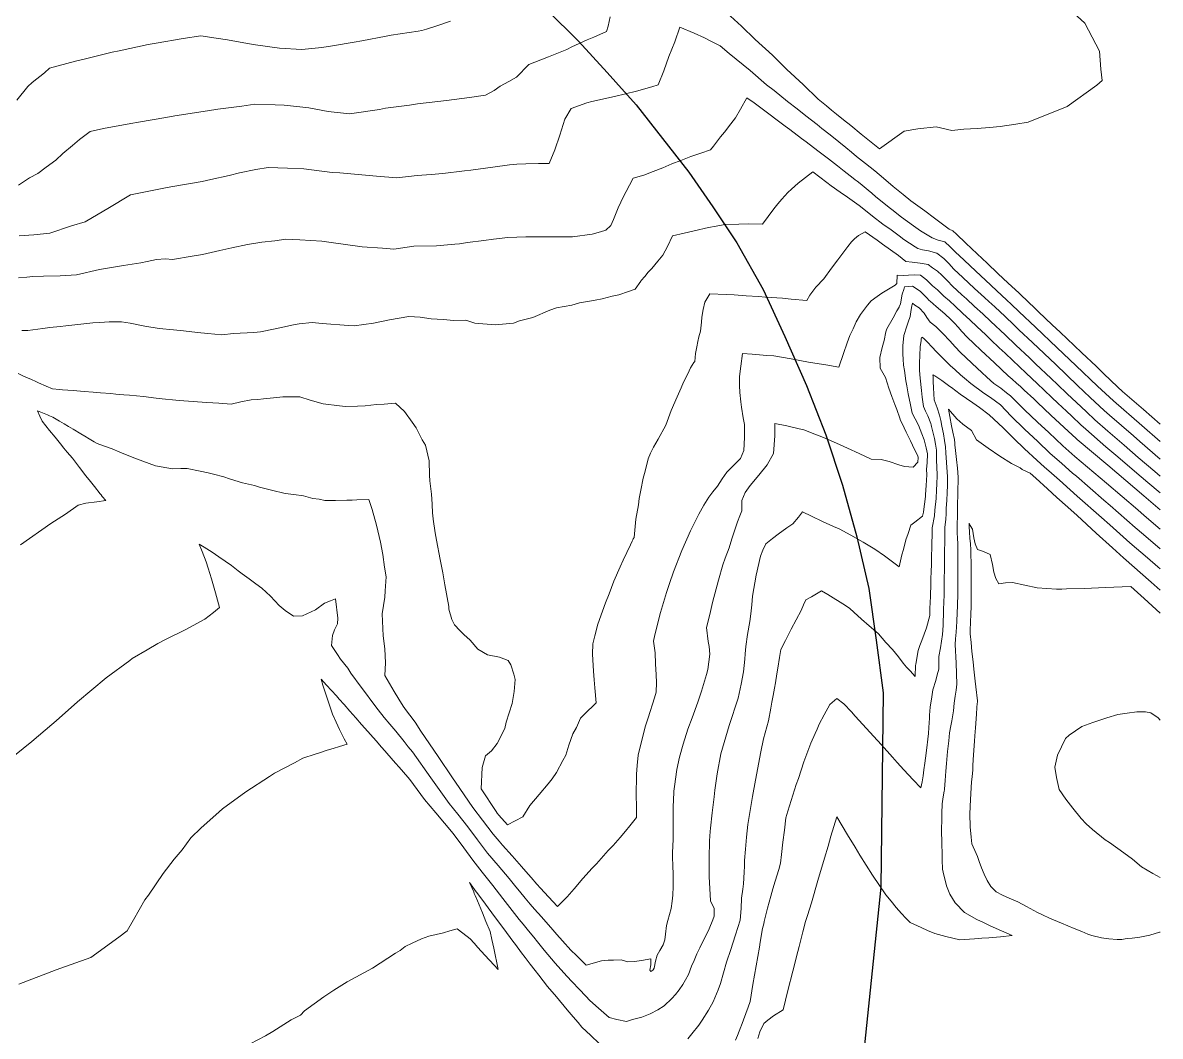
# Model space of a CAD drawing. Header units: inches. Extents: x 11351264 to 11356330, y 6702313 to 6706468.
# Drawn here: x 11355856.5 to 11356330.4, y 6704091.9 to 6704514.2 of the extents above; entities that cross this region are included whole.
import ezdxf

# ---------------------------------------------------------------- set-up
doc = ezdxf.new("R2010")
doc.units = ezdxf.units.IN
doc.header["$MEASUREMENT"] = 0
doc.layers.add('Shumate_Contours_clip1', color=7, linetype='Continuous', lineweight=0)
doc.layers.add('Shumate_Streets_clip1', color=7, linetype='Continuous')

msp = doc.modelspace()

# ---------------------------------------------------------------- linework, layer by layer
at = {"layer": 'Shumate_Contours_clip1'}
for points, elevation in [([(11356287.8, 6704524.29), (11356298.91, 6704514.01), (11356305.06, 6704502.42), (11356305.59, 6704494.85), (11356306.14, 6704490.13), (11356303.92, 6704488.17), (11356291.59, 6704479.24), (11356275.36, 6704472.81), (11356270.16, 6704471.97), (11356263.74, 6704471), (11356259.17, 6704470.61), (11356254.11, 6704470.11), (11356248.56, 6704469.9), (11356243.55, 6704469.34), (11356237.02, 6704470.79), (11356229.36, 6704469.94), (11356223.67, 6704469.05), (11356213.36, 6704461.62), (11356205.8, 6704467.77), (11356201.42, 6704471.34), (11356198.36, 6704473.79), (11356195.52, 6704476.09), (11356193.49, 6704477.81), (11356191.28, 6704479.59), (11356187.92, 6704482.37), (11356181.69, 6704488.41), (11356174.8, 6704494.78), (11356168.78, 6704500.62), (11356161.58, 6704507.22), (11356155.88, 6704512.75), (11356148.23, 6704519.69)], 1378), ([(11356101.22, 6704516.61), (11356100.33, 6704512.81), (11356099.71, 6704510.57), (11356094.43, 6704508.23), (11356091.68, 6704507.06), (11356085.33, 6704504.1), (11356083.24, 6704503.11), (11356075.61, 6704500.04), (11356067.33, 6704496.79), (11356062.25, 6704491.48), (11356059.01, 6704489.74), (11356055.37, 6704487.71), (11356052.86, 6704486.03), (11356049.31, 6704483.95), (11356042.6, 6704483.09), (11356033.03, 6704481.81), (11356029.47, 6704481.39), (11356021, 6704480.41), (11356017.63, 6704479.91), (11356007.65, 6704478.54), (11356005.13, 6704478.07), (11355992.66, 6704476.21), (11355983.74, 6704477.18), (11355975.67, 6704478.69), (11355972, 6704479.14), (11355965.38, 6704479.8), (11355961.74, 6704480.06), (11355953.21, 6704480.29), (11355947.75, 6704479.46), (11355937.76, 6704478.19), (11355933.56, 6704477.55), (11355919.83, 6704475.39), (11355916.08, 6704474.72), (11355904.7, 6704472.79), (11355901.54, 6704472.2), (11355890.11, 6704470.07), (11355884.58, 6704468.85), (11355880.18, 6704465.49), (11355877.29, 6704463.09), (11355873.25, 6704459.73), (11355870.29, 6704456.87), (11355866.31, 6704454.01), (11355862.86, 6704451.32), (11355859.34, 6704449.62), (11355854.75, 6704446.58)], 1378), ([(11356034.75, 6704514.79), (11356028.63, 6704512.7), (11356024.79, 6704511.57), (11356022.71, 6704510.92), (11356021.24, 6704510.72), (11356009.95, 6704508.96), (11356007.88, 6704508.65), (11355997.76, 6704506.72), (11355994.53, 6704506.11), (11355985.52, 6704504.54), (11355981.17, 6704503.88), (11355972.81, 6704503), (11355963.52, 6704503.55), (11355953.44, 6704504.96), (11355950.2, 6704505.51), (11355941.86, 6704507.12), (11355937.12, 6704507.79), (11355930.77, 6704508.78), (11355923.34, 6704507.68), (11355912.17, 6704505.72), (11355908.84, 6704505.13), (11355896.7, 6704502.53), (11355893.82, 6704501.91), (11355882.06, 6704499.08), (11355878.53, 6704498.2), (11355867.68, 6704495.21), (11355865.57, 6704493.36), (11355860.45, 6704489.35), (11355858.63, 6704487.68), (11355854.04, 6704481.94)], 1380), ([(11356330.36, 6704346.93), (11356326.87, 6704349.96), (11356323.33, 6704353.05), (11356314.68, 6704360.56), (11356312.71, 6704362.38), (11356306.73, 6704368.06), (11356303.61, 6704371.04), (11356297.72, 6704376.65), (11356294.51, 6704379.7), (11356288.71, 6704385.23), (11356285.41, 6704388.36), (11356279.69, 6704393.8), (11356277.5, 6704395.87), (11356275.87, 6704397.39), (11356271.4, 6704401.64), (11356267.05, 6704405.71), (11356262.76, 6704409.78), (11356258.23, 6704414.03), (11356254.13, 6704417.93), (11356249.37, 6704422.36), (11356245.49, 6704426.04), (11356243.94, 6704427.47), (11356242.4, 6704428.24), (11356238.04, 6704431.46), (11356236.28, 6704432.74), (11356232.31, 6704435.78), (11356226.53, 6704440), (11356223.24, 6704442.62), (11356219.11, 6704445.93), (11356215.04, 6704449.46), (11356211.41, 6704452.51), (11356207.58, 6704455.56), (11356203.89, 6704458.5), (11356201.72, 6704460.25), (11356199.39, 6704462.17), (11356196.47, 6704464.53), (11356192.81, 6704467.53), (11356189.42, 6704470.15), (11356187.44, 6704471.75), (11356182.74, 6704475.39), (11356179.12, 6704478.28), (11356175.16, 6704481.4), (11356169.49, 6704485.91), (11356166.31, 6704488.33), (11356159.55, 6704494.26), (11356150.8, 6704501.4), (11356147, 6704504.64), (11356143.47, 6704506.38), (11356140.5, 6704507.84), (11356136.26, 6704509.91), (11356130.25, 6704512.41), (11356128.13, 6704506.21), (11356125.68, 6704500.11), (11356123.56, 6704494.22), (11356121.26, 6704488.26), (11356118.53, 6704487.5), (11356112.26, 6704485.74), (11356103, 6704483.49), (11356093.65, 6704481.32), (11356091.44, 6704480.8), (11356084.99, 6704478.45), (11356082.28, 6704474), (11356080.2, 6704467.42), (11356078.2, 6704461.3), (11356075.86, 6704455.57), (11356071.44, 6704455.52), (11356066.12, 6704455.4), (11356062.38, 6704455.33), (11356059.35, 6704454.93), (11356052.32, 6704454.05), (11356043.25, 6704452.78), (11356040.6, 6704452.44), (11356031.57, 6704451.4), (11356026.68, 6704450.96), (11356020.77, 6704450.52), (11356012.35, 6704449.64), (11356003.85, 6704450.29), (11355988.59, 6704451.59), (11355985.48, 6704451.86), (11355973.58, 6704453.3), (11355966.79, 6704453.66), (11355958.8, 6704453.94), (11355953.68, 6704453.04), (11355946.81, 6704451.7), (11355942.48, 6704450.55), (11355934.94, 6704448.92), (11355931.3, 6704448.08), (11355919.01, 6704445.92), (11355916.74, 6704445.48), (11355904.94, 6704443.17), (11355901.49, 6704442.49), (11355892.01, 6704436.73), (11355885.56, 6704433.07), (11355882.49, 6704431.31), (11355876.85, 6704429.52), (11355867.8, 6704426.54), (11355861.17, 6704425.78), (11355855.02, 6704425.37)], 1376), ([(11356330.36, 6704339.66), (11356322.65, 6704346.38), (11356310.85, 6704356.64), (11356304.26, 6704362.74), (11356295.19, 6704371.4), (11356287.42, 6704378.81), (11356278.4, 6704387.39), (11356271.6, 6704393.81), (11356268.23, 6704396.97), (11356266.51, 6704398.55), (11356262.2, 6704402.59), (11356257.59, 6704406.88), (11356253.56, 6704410.66), (11356248.63, 6704415.21), (11356244.91, 6704418.68), (11356242.8, 6704420.88), (11356240.61, 6704422.88), (11356237.82, 6704423.66), (11356235.32, 6704424.53), (11356230.53, 6704427.53), (11356227.59, 6704429.55), (11356222.61, 6704433.16), (11356218.52, 6704436.38), (11356217.45, 6704437.18), (11356215.22, 6704438.97), (11356211.94, 6704441.69), (11356210.2, 6704443.14), (11356208.66, 6704444.46), (11356205.38, 6704447.15), (11356204.12, 6704448.12), (11356203.34, 6704448.7), (11356202.44, 6704449.38), (11356198.73, 6704452.32), (11356195.86, 6704454.58), (11356192.14, 6704457.51), (11356187.78, 6704460.82), (11356182.92, 6704464.52), (11356180.97, 6704465.99), (11356176.01, 6704469.75), (11356174.13, 6704471.14), (11356170.78, 6704473.63), (11356167.29, 6704476.3), (11356161.21, 6704480.76), (11356158.21, 6704482.96), (11356155.56, 6704478.18), (11356153.44, 6704474.55), (11356151.46, 6704472.06), (11356148.89, 6704468.65), (11356147.24, 6704466.64), (11356144.3, 6704462.76), (11356143.04, 6704461.2), (11356138.97, 6704459.88), (11356134.83, 6704458.49), (11356130.7, 6704456.82), (11356126.94, 6704455.37), (11356123.12, 6704453.79), (11356119.09, 6704452.19), (11356115.24, 6704450.63), (11356110.8, 6704449.37), (11356109.27, 6704446.54), (11356107.94, 6704443.94), (11356106.81, 6704441.8), (11356104.52, 6704437.05), (11356102.61, 6704432.26), (11356101.57, 6704429.67), (11356099.42, 6704427.73), (11356097.24, 6704427.13), (11356093.77, 6704426.17), (11356085.54, 6704425.02), (11356076.68, 6704424.93), (11356069.01, 6704425.04), (11356066.07, 6704424.99), (11356058.6, 6704424.73), (11356052.61, 6704424.03), (11356048.54, 6704423.46), (11356041.84, 6704422.63), (11356038.47, 6704422.12), (11356036.47, 6704421.91), (11356028.88, 6704421.28), (11356019.43, 6704421.08), (11356011.09, 6704419.88), (11356006.45, 6704420.26), (11355997.87, 6704420.87), (11355985.05, 6704422.63), (11355981.17, 6704423.18), (11355971.92, 6704423.8), (11355966.13, 6704424.02), (11355961.57, 6704423.37), (11355956.12, 6704422.77), (11355950.16, 6704421.83), (11355943.63, 6704420.46), (11355938.59, 6704419.3), (11355931.45, 6704417.66), (11355927.05, 6704416.93), (11355918.86, 6704415.5), (11355915.95, 6704415.77), (11355912.32, 6704415.51), (11355908.36, 6704414.68), (11355905.78, 6704414.12), (11355898.46, 6704412.99), (11355888.49, 6704411.43), (11355878.96, 6704409.17), (11355872.06, 6704408.78), (11355865.12, 6704408.56), (11355860.77, 6704408.4), (11355858.25, 6704408.18), (11355854.79, 6704407.85)], 1374), ([(11356330.36, 6704332.36), (11356321.91, 6704339.72), (11356319.2, 6704342.08), (11356309.28, 6704350.73), (11356307.02, 6704352.7), (11356301.2, 6704358.11), (11356295.88, 6704363.1), (11356286.82, 6704371.76), (11356277.12, 6704380.98), (11356271.5, 6704386.29), (11356269.31, 6704388.35), (11356265.71, 6704391.75), (11356261.41, 6704395.78), (11356258.92, 6704398.06), (11356257.1, 6704399.7), (11356253, 6704403.53), (11356248.12, 6704408.04), (11356244.35, 6704411.53), (11356242.24, 6704413.83), (11356240.25, 6704416.01), (11356237.24, 6704418.25), (11356233.79, 6704419.12), (11356231.36, 6704419.51), (11356229.36, 6704420.07), (11356228.21, 6704420.8), (11356223.58, 6704423.88), (11356221.59, 6704425.35), (11356218.23, 6704427.85), (11356214.84, 6704430.31), (11356210.53, 6704433.56), (11356208.23, 6704435.41), (11356204.94, 6704437.99), (11356202.04, 6704440.09), (11356200.1, 6704441.5), (11356197, 6704443.63), (11356193.3, 6704446.2), (11356191.48, 6704447.6), (11356185.59, 6704452.02), (11356182.54, 6704449.73), (11356179.55, 6704447.37), (11356176.7, 6704444.85), (11356175.23, 6704443.43), (11356172.74, 6704440.75), (11356171.04, 6704438.73), (11356169.38, 6704436.63), (11356167.05, 6704433.45), (11356164.71, 6704430.29), (11356159.04, 6704430.42), (11356154.83, 6704430.3), (11356149.06, 6704430.2), (11356145.33, 6704429.42), (11356142.19, 6704428.85), (11356136.21, 6704427.52), (11356132.03, 6704426.59), (11356127.18, 6704425.48), (11356125.08, 6704420.99), (11356123.16, 6704417.41), (11356121.15, 6704414.88), (11356118.52, 6704411.84), (11356117.11, 6704410.25), (11356115.6, 6704408.46), (11356114.16, 6704406.75), (11356114.02, 6704406.48), (11356111.71, 6704403.17), (11356108.83, 6704402.19), (11356104.89, 6704400.88), (11356102.01, 6704400.22), (11356097.89, 6704399.21), (11356095.03, 6704398.67), (11356092.56, 6704398.23), (11356088.46, 6704397.53), (11356085.22, 6704396.54), (11356078.88, 6704395.44), (11356076.06, 6704394.43), (11356068.97, 6704391.4), (11356063.44, 6704389.95), (11356061.02, 6704389.06), (11356053.37, 6704388.33), (11356044.9, 6704389.08), (11356041.09, 6704390.3), (11356036.06, 6704390.2), (11356031.62, 6704390.49), (11356026.67, 6704390.77), (11356022.15, 6704391.52), (11356017.32, 6704391.81), (11356009.33, 6704390.48), (11356002.68, 6704389.03), (11355994.53, 6704387.89), (11355992.29, 6704388.09), (11355981.3, 6704388.87), (11355977.15, 6704389.26), (11355971.72, 6704388.7), (11355969.27, 6704388.33), (11355963.63, 6704387.05), (11355961.64, 6704386.6), (11355955.56, 6704385.47), (11355952.84, 6704385.08), (11355944.27, 6704384.73), (11355939.47, 6704384.1), (11355933.61, 6704384.75), (11355929.39, 6704385.18), (11355923.48, 6704385.79), (11355919.37, 6704386.18), (11355913.34, 6704386.76), (11355907.33, 6704387.82), (11355901.32, 6704388.99), (11355897.63, 6704389.52), (11355895.27, 6704389.59), (11355892.6, 6704389.52), (11355888.65, 6704389.33), (11355885.76, 6704389.21), (11355879.42, 6704388.4), (11355874.45, 6704387.9), (11355872.18, 6704387.62), (11355867.88, 6704387.19), (11355864.91, 6704386.86), (11355860.71, 6704386.28), (11355858.72, 6704386.03), (11355856.22, 6704385.9)], 1372), ([(11356330.36, 6704325.31), (11356328.15, 6704327.17), (11356321.14, 6704333.08), (11356315.35, 6704338.13), (11356308.53, 6704344.08), (11356303.17, 6704348.75), (11356299.67, 6704352.04), (11356297.38, 6704354.18), (11356293.59, 6704357.75), (11356291.59, 6704359.63), (11356287.53, 6704363.46), (11356284.86, 6704366.01), (11356278.43, 6704372.12), (11356275.84, 6704374.58), (11356270.22, 6704379.89), (11356265.72, 6704384.13), (11356259.83, 6704389.69), (11356256.5, 6704392.87), (11356253.05, 6704396.01), (11356249.59, 6704399.14), (11356247.7, 6704400.86), (11356243.8, 6704404.47), (11356241.68, 6704406.65), (11356239.32, 6704409.08), (11356237.55, 6704410.65), (11356235.55, 6704412.11), (11356233.74, 6704413.43), (11356230.34, 6704413.97), (11356227.03, 6704414.41), (11356224.41, 6704414.75), (11356221.3, 6704417.17), (11356217.95, 6704419.58), (11356214.6, 6704421.98), (11356212.44, 6704423.54), (11356207.49, 6704427.11), (11356204.73, 6704425.54), (11356202.97, 6704424.19), (11356201.77, 6704422.89), (11356200.18, 6704420.93), (11356196, 6704415.47), (11356193.47, 6704411.98), (11356190.18, 6704407.5), (11356186.85, 6704404.01), (11356185.63, 6704402.33), (11356184.37, 6704400.66), (11356183.15, 6704398.48), (11356176.61, 6704399.08), (11356173.05, 6704399.39), (11356165.95, 6704399.9), (11356163.05, 6704400.09), (11356157.85, 6704400.42), (11356152.91, 6704400.81), (11356149.5, 6704401.02), (11356142.77, 6704401.28), (11356140.67, 6704397.78), (11356139.97, 6704394.67), (11356139.43, 6704391.54), (11356139.26, 6704389.48), (11356138.83, 6704385.7), (11356138.19, 6704383.38), (11356137.76, 6704381.37), (11356137.31, 6704379.18), (11356136.81, 6704376.39), (11356136.5, 6704373.06), (11356136.1, 6704372.62), (11356134.75, 6704370.39), (11356133.58, 6704367.94), (11356131.84, 6704364.49), (11356130.78, 6704362.09), (11356129.08, 6704358.29), (11356126.68, 6704352.57), (11356124.37, 6704346.56), (11356121.21, 6704340.69), (11356119.33, 6704337.36), (11356118.04, 6704334.81), (11356116.99, 6704332.49), (11356115.79, 6704327.32), (11356114.94, 6704324.4), (11356114.01, 6704319.4), (11356113.37, 6704315.96), (11356113.02, 6704313.31), (11356111.98, 6704307.4), (11356111.21, 6704299.75), (11356110.78, 6704299.16), (11356110.61, 6704298.8), (11356110.38, 6704298.25), (11356109.65, 6704296.6), (11356106.58, 6704290.29), (11356105.43, 6704287.54), (11356102.82, 6704281.58), (11356100.8, 6704276.3), (11356099.32, 6704272.52), (11356096.84, 6704265.59), (11356096.02, 6704263.2), (11356095.36, 6704260.79), (11356094.86, 6704258.72), (11356093.94, 6704255.38), (11356093.91, 6704251.17), (11356094.26, 6704244.08), (11356094.58, 6704240.43), (11356094.85, 6704237.03), (11356095.42, 6704230.82), (11356090.43, 6704225.98), (11356088.84, 6704224.41), (11356087.17, 6704220.49), (11356085.69, 6704217.91), (11356084.05, 6704213.18), (11356082.76, 6704208.98), (11356081.52, 6704206.81), (11356078.82, 6704201.86), (11356077.11, 6704199.23), (11356075.44, 6704197.08), (11356071.59, 6704192.58), (11356067.7, 6704188.09), (11356064.87, 6704183.38), (11356058.41, 6704180.01), (11356054.81, 6704184.05), (11356054.21, 6704184.85), (11356053.68, 6704185.54), (11356047.46, 6704194.99), (11356047.86, 6704203.84), (11356049.35, 6704208.76), (11356051.79, 6704210.85), (11356054.14, 6704213.83), (11356057.33, 6704220.15), (11356057.97, 6704222.76), (11356060.43, 6704230.62), (11356061.23, 6704235.49), (11356061.66, 6704240.54), (11356061.17, 6704242.83), (11356059.79, 6704246.69), (11356058.76, 6704248.42), (11356055.1, 6704249.85), (11356050.18, 6704250.8), (11356046.15, 6704253.22), (11356042.86, 6704256.98), (11356040.21, 6704259.34), (11356038.56, 6704260.97), (11356036.39, 6704263.33), (11356035.33, 6704265.57), (11356034.08, 6704269.82), (11356034.02, 6704270.96), (11356032.42, 6704279.97), (11356031.47, 6704285.03), (11356030.4, 6704290.54), (11356028.89, 6704298.63), (11356028.4, 6704301.61), (11356027.47, 6704307.39), (11356027.32, 6704308.91), (11356027.2, 6704309.83), (11356027.11, 6704313.65), (11356026.83, 6704317.81), (11356026.17, 6704323.3), (11356026.04, 6704325.75), (11356025.78, 6704331.67), (11356024.31, 6704338.15), (11356022.94, 6704340.46), (11356020.42, 6704345.39), (11356018.77, 6704347.75), (11356015.54, 6704352.16), (11356011.82, 6704355.74), (11356007.13, 6704355.3), (11356003.9, 6704355.08), (11355999.16, 6704354.61), (11355996, 6704354.5), (11355990.96, 6704354.37), (11355988.54, 6704354.64), (11355981.7, 6704355.42), (11355976.32, 6704356.88), (11355971.98, 6704358.37), (11355964.91, 6704358.3), (11355962.44, 6704358.01), (11355956.8, 6704357.43), (11355954.52, 6704357.18), (11355951.64, 6704357.1), (11355947.41, 6704356.25), (11355943.35, 6704355.29), (11355938.19, 6704355.66), (11355933.27, 6704356), (11355923.63, 6704356.63), (11355920.3, 6704356.96), (11355914.68, 6704357.55), (11355912.14, 6704357.83), (11355906.79, 6704358.46), (11355901.05, 6704358.97), (11355898.66, 6704359.18), (11355895.31, 6704359.47), (11355893.22, 6704359.65), (11355888.9, 6704360.03), (11355885.92, 6704360.28), (11355882.11, 6704360.6), (11355877.57, 6704360.95), (11355873.15, 6704361.29), (11355871.9, 6704361.41), (11355868.9, 6704361.6), (11355866.32, 6704362.74), (11355863.15, 6704364.17), (11355861.99, 6704364.75), (11355860.21, 6704365.53), (11355856.9, 6704367.01), (11355854.61, 6704368.02)], 1370), ([(11356330.36, 6704318.38), (11356325.22, 6704322.68), (11356322.46, 6704325.02), (11356311.85, 6704333.96), (11356307.75, 6704337.44), (11356299.32, 6704344.8), (11356297.32, 6704346.69), (11356293.54, 6704350.24), (11356291.26, 6704352.4), (11356287.76, 6704355.69), (11356285.2, 6704358.11), (11356281.99, 6704361.14), (11356279.16, 6704363.82), (11356274.56, 6704368.19), (11356271.64, 6704370.95), (11356268.94, 6704373.5), (11356265.75, 6704376.51), (11356263.32, 6704378.8), (11356259.85, 6704382.08), (11356257.7, 6704384.11), (11356253.96, 6704387.64), (11356251.25, 6704390.23), (11356248.05, 6704393.18), (11356244.99, 6704396.04), (11356242.53, 6704398.31), (11356240.19, 6704400.33), (11356237.54, 6704402.86), (11356235.53, 6704404.62), (11356232.98, 6704407.08), (11356230.53, 6704409.02), (11356227.8, 6704409.14), (11356225.55, 6704409.01), (11356223.56, 6704408.85), (11356220.78, 6704408.96), (11356220.7, 6704405.59), (11356219.99, 6704404.91), (11356216.48, 6704402.74), (11356214.4, 6704401.51), (11356212.38, 6704400.16), (11356209.98, 6704398.27), (11356208.39, 6704396.54), (11356207.12, 6704394.81), (11356205.51, 6704392.57), (11356203.7, 6704389.51), (11356202.39, 6704386.62), (11356201.12, 6704383.84), (11356199.98, 6704380.85), (11356198.43, 6704376.37), (11356196.52, 6704370.69), (11356191.07, 6704371.61), (11356186.54, 6704372.37), (11356183.84, 6704372.84), (11356176.63, 6704374.1), (11356169.42, 6704375.35), (11356166.47, 6704375.61), (11356160.38, 6704376.07), (11356156.4, 6704376.36), (11356155.7, 6704371.1), (11356155.06, 6704366.84), (11356155.1, 6704362.99), (11356155.24, 6704360.14), (11356155.65, 6704356.25), (11356155.93, 6704354.06), (11356156.67, 6704349.65), (11356157.15, 6704346.79), (11356157.25, 6704343.45), (11356157.17, 6704341.34), (11356156.89, 6704335.95), (11356155.5, 6704332.69), (11356152.36, 6704329.41), (11356149.84, 6704326.92), (11356147.82, 6704324.14), (11356145.94, 6704321.08), (11356143.99, 6704318.73), (11356142.38, 6704316.59), (11356140.2, 6704313.19), (11356138.12, 6704309.41), (11356134.72, 6704302.47), (11356131.11, 6704294.33), (11356127.64, 6704285.37), (11356125.96, 6704280.62), (11356124.76, 6704276.87), (11356122.16, 6704268.45), (11356119.85, 6704259.22), (11356119.28, 6704256.51), (11356119.92, 6704251.72), (11356120.09, 6704247.07), (11356120.42, 6704242.48), (11356120.59, 6704239.28), (11356120.43, 6704235.29), (11356119.63, 6704232.93), (11356117.11, 6704224.65), (11356115.95, 6704221.27), (11356114.14, 6704214.2), (11356112.84, 6704209.03), (11356112.41, 6704204.67), (11356112.23, 6704201.18), (11356112.18, 6704198.72), (11356112.12, 6704194.35), (11356112.11, 6704191.9), (11356112.14, 6704188.13), (11356112.15, 6704185.1), (11356112.18, 6704183.04), (11356109.43, 6704179.59), (11356107.61, 6704177.37), (11356105.39, 6704174.67), (11356102.44, 6704171.43), (11356100.46, 6704169.32), (11356097.43, 6704165.95), (11356095.47, 6704163.77), (11356093.79, 6704161.97), (11356089.79, 6704157.64), (11356086.18, 6704153.37), (11356083.35, 6704150.05), (11356079.29, 6704145.94), (11356075.54, 6704150.02), (11356072.23, 6704153.61), (11356070.72, 6704155.33), (11356068.27, 6704158.02), (11356066.09, 6704160.62), (11356064.32, 6704162.59), (11356060.38, 6704167.08), (11356056.43, 6704171.58), (11356054.98, 6704173.23), (11356052.49, 6704176.09), (11356048.05, 6704182.01), (11356044, 6704187.19), (11356036.76, 6704197.82), (11356035.55, 6704199.61), (11356029.55, 6704208.46), (11356022.41, 6704219.08), (11356020.03, 6704222.79), (11356017.85, 6704225.69), (11356016.42, 6704227.51), (11356015.04, 6704229.4), (11356013.23, 6704232.43), (11356011.19, 6704235.51), (11356007.42, 6704242.2), (11356007.67, 6704247.47), (11356007.36, 6704253.4), (11356006.66, 6704258.77), (11356006.3, 6704267.86), (11356007.37, 6704274.87), (11356007.48, 6704277.56), (11356007.86, 6704283.37), (11356007.28, 6704287.43), (11356006.54, 6704292.61), (11356005.57, 6704297.82), (11356003.88, 6704304.83), (11356002.12, 6704311.38), (11356000.72, 6704315.59), (11355995.76, 6704315.36), (11355993.73, 6704315.32), (11355991.49, 6704315.32), (11355986.78, 6704315.15), (11355982.44, 6704315.12), (11355979.98, 6704315.63), (11355977.37, 6704316.04), (11355973.46, 6704317.15), (11355969.45, 6704317.58), (11355965.81, 6704318.09), (11355960.18, 6704319.41), (11355955.16, 6704320.69), (11355953.11, 6704321.35), (11355948.11, 6704322.51), (11355946.72, 6704322.92), (11355942.7, 6704324.1), (11355940.28, 6704325.01), (11355935.93, 6704326.08), (11355933.72, 6704326.67), (11355930.51, 6704327.37), (11355925.04, 6704328.53), (11355922.38, 6704328.49), (11355918.88, 6704328.32), (11355911.81, 6704329.54), (11355906.56, 6704331.48), (11355902.16, 6704333.21), (11355896.92, 6704335.33), (11355893.81, 6704336.72), (11355890.23, 6704337.9), (11355887.53, 6704338.94), (11355886.23, 6704339.6), (11355884.15, 6704340.83), (11355882.45, 6704341.91), (11355880.76, 6704342.98), (11355877.54, 6704344.86), (11355875.64, 6704345.96), (11355873.73, 6704347.07), (11355871.83, 6704348.18), (11355869.09, 6704349.81), (11355867.75, 6704350.45), (11355866.82, 6704350.82), (11355864.79, 6704351.64), (11355862.69, 6704352.53), (11355863.67, 6704350.33), (11355864.65, 6704348.2), (11355866.09, 6704346.22), (11355867.72, 6704344.31), (11355870.1, 6704341.5), (11355872.31, 6704338.69), (11355873.7, 6704336.97), (11355875.1, 6704335.3), (11355877.2, 6704332.73), (11355880.23, 6704328.82), (11355882.87, 6704325.41), (11355884.72, 6704323.06), (11355886.37, 6704320.91), (11355888.76, 6704317.93), (11355889.16, 6704317.44), (11355889.66, 6704316.82), (11355891.19, 6704315.07), (11355887.41, 6704314.53), (11355882.88, 6704314.03), (11355879.6, 6704313.13), (11355874.34, 6704309.47), (11355868.31, 6704305.6), (11355855.58, 6704296.62)], 1368), ([(11356330.36, 6704311.27), (11356323.58, 6704317.02), (11356308.49, 6704329.81), (11356295.8, 6704340.5), (11356295.28, 6704340.95), (11356290.37, 6704345.56), (11356284.82, 6704350.76), (11356279.28, 6704355.96), (11356277.66, 6704357.47), (11356273.74, 6704361.15), (11356272.21, 6704362.67), (11356270.47, 6704364.02), (11356268.67, 6704365.65), (11356267.06, 6704367.14), (11356261.37, 6704372.48), (11356255.67, 6704377.82), (11356252.73, 6704380.59), (11356249.98, 6704383.17), (11356247.72, 6704385.59), (11356246.17, 6704387.33), (11356244.62, 6704389.05), (11356243.14, 6704390.52), (11356240.7, 6704392.86), (11356237.07, 6704395.95), (11356234.49, 6704398.23), (11356234.16, 6704398.46), (11356233.09, 6704399.59), (11356230.42, 6704402.29), (11356227.17, 6704404.39), (11356223.8, 6704404.21), (11356223.5, 6704403.04), (11356222.88, 6704401.15), (11356222.21, 6704397.08), (11356221.65, 6704395.78), (11356221.59, 6704395.68), (11356220.69, 6704394.1), (11356219.06, 6704391.28), (11356216.49, 6704386.63), (11356216.07, 6704385.39), (11356215.32, 6704381.83), (11356214.54, 6704378.87), (11356213.49, 6704374.68), (11356213.7, 6704370.25), (11356215.91, 6704366.35), (11356217.32, 6704361.91), (11356218.61, 6704358.43), (11356219.82, 6704355.18), (11356220.69, 6704353.06), (11356221.91, 6704349.38), (11356222.14, 6704348.5), (11356222.82, 6704347.21), (11356224.58, 6704343.59), (11356226.31, 6704339.98), (11356228.05, 6704336.37), (11356229.4, 6704333.69), (11356229.57, 6704333.04), (11356229.43, 6704331.17), (11356227.39, 6704329), (11356223.89, 6704329.29), (11356221.46, 6704330.06), (11356217.5, 6704331.43), (11356214.17, 6704332.24), (11356210, 6704332.42), (11356204.92, 6704334.74), (11356200.06, 6704336.95), (11356195.45, 6704339.02), (11356191.97, 6704340.57), (11356190.09, 6704341.32), (11356186.54, 6704342.75), (11356181.95, 6704344.57), (11356179.89, 6704345.02), (11356174.76, 6704346.18), (11356169.85, 6704347.27), (11356169.78, 6704342.13), (11356169.26, 6704334.66), (11356166.61, 6704329.98), (11356163.12, 6704325.68), (11356159.52, 6704321.38), (11356157.44, 6704318.53), (11356156.06, 6704315.09), (11356156.07, 6704310.77), (11356155.24, 6704308.81), (11356154.22, 6704306.31), (11356151.84, 6704299.23), (11356150.78, 6704295.48), (11356149.17, 6704291.08), (11356148.2, 6704288.28), (11356146.3, 6704281.99), (11356143.8, 6704272.62), (11356142.69, 6704267.68), (11356141.33, 6704262.18), (11356142.06, 6704256.44), (11356142.47, 6704254.25), (11356142.81, 6704251.15), (11356141.91, 6704244.72), (11356141.41, 6704242.59), (11356139.21, 6704235.65), (11356137.7, 6704231.09), (11356135.36, 6704224.65), (11356133.64, 6704219.84), (11356131.59, 6704213.68), (11356130.1, 6704208.2), (11356128.96, 6704203.11), (11356128.02, 6704196.02), (11356127.77, 6704194.01), (11356127.55, 6704190), (11356127.52, 6704187.97), (11356127.49, 6704185.84), (11356127.51, 6704182.28), (11356127.52, 6704179.43), (11356127.5, 6704174.34), (11356127.32, 6704170.85), (11356127.23, 6704168.75), (11356127.17, 6704166.27), (11356127.29, 6704163.27), (11356127.49, 6704159.23), (11356127.52, 6704154.27), (11356127.28, 6704150.67), (11356127.02, 6704148.26), (11356126.68, 6704145.19), (11356125.23, 6704140.21), (11356124.68, 6704138.1), (11356124.23, 6704134.39), (11356123.94, 6704132.04), (11356123.25, 6704130.01), (11356121.91, 6704127.7), (11356120.77, 6704125.74), (11356120.14, 6704123.2), (11356119.54, 6704120.35), (11356119.15, 6704119.63), (11356119.01, 6704119.43), (11356118.14, 6704118.88), (11356117.73, 6704119.39), (11356118.11, 6704121.68), (11356118.12, 6704124.2), (11356114.22, 6704123.49), (11356111.35, 6704123.07), (11356108.55, 6704122.88), (11356105.77, 6704123.69), (11356102.66, 6704123.56), (11356100.41, 6704123.6), (11356097.55, 6704123.4), (11356091.22, 6704121.57), (11356087.19, 6704125.56), (11356084.89, 6704127.85), (11356081.31, 6704131.62), (11356079, 6704134.29), (11356077.3, 6704136.28), (11356072.58, 6704141.63), (11356069.74, 6704144.85), (11356067.91, 6704147.01), (11356065.82, 6704149.4), (11356063.45, 6704152.34), (11356061.91, 6704154.18), (11356059.13, 6704157.64), (11356054.57, 6704163.02), (11356050.18, 6704168.18), (11356045.95, 6704173.79), (11356041.94, 6704179.2), (11356037.71, 6704184.39), (11356034.1, 6704188.87), (11356026.54, 6704199.56), (11356018.84, 6704210.38), (11356017.13, 6704212.5), (11356015.39, 6704214.66), (11356011.91, 6704219), (11356009.49, 6704221.88), (11356007.12, 6704224.67), (11356004.59, 6704227.91), (11356002.32, 6704230.8), (11355998.89, 6704235.53), (11355997.57, 6704237.39), (11355993.26, 6704243.17), (11355991.9, 6704245.26), (11355988.89, 6704249.06), (11355987.7, 6704250.96), (11355985.21, 6704254.78), (11355985.6, 6704258.88), (11355986.45, 6704261.21), (11355987.62, 6704263.78), (11355987.77, 6704266.12), (11355986.85, 6704274.22), (11355984.68, 6704273.32), (11355982.27, 6704272.31), (11355978.48, 6704269.59), (11355973.12, 6704267.08), (11355969.26, 6704266.93), (11355965.9, 6704269.24), (11355963.4, 6704271.4), (11355959.73, 6704275.22), (11355957.93, 6704276.93), (11355956.2, 6704278.56), (11355953.62, 6704280.46), (11355950.79, 6704282.44), (11355947.9, 6704284.57), (11355946.23, 6704285.8), (11355943.45, 6704288.04), (11355938.23, 6704291.67), (11355935.43, 6704293.63), (11355932.06, 6704295.76), (11355930.09, 6704296.99), (11355931.29, 6704293.91), (11355932.9, 6704289.63), (11355933.8, 6704286.97), (11355935.22, 6704282.55), (11355936.88, 6704276.68), (11355938.49, 6704270.62), (11355936, 6704268.47), (11355932.45, 6704265.66), (11355924.41, 6704261.43), (11355916.35, 6704257.32), (11355912.85, 6704255.56), (11355908.34, 6704252.97), (11355902.09, 6704249.24), (11355901.13, 6704248.53), (11355891.31, 6704241.31), (11355879.34, 6704231.25), (11355870.41, 6704223.34), (11355868.67, 6704221.87), (11355860.27, 6704214.73), (11355853.13, 6704208.94)], 1366), ([(11356330.36, 6704303.18), (11356323.67, 6704308.94), (11356321, 6704311.19), (11356307.92, 6704322.37), (11356294.82, 6704333.53), (11356289.83, 6704337.93), (11356283.95, 6704343.43), (11356279.3, 6704347.78), (11356273.75, 6704352.93), (11356267.95, 6704358.79), (11356266.33, 6704360), (11356263.93, 6704361.89), (11356261.11, 6704363.93), (11356258.19, 6704366.51), (11356256.01, 6704368.46), (11356254.11, 6704370.25), (11356247.22, 6704376.8), (11356244.95, 6704379.21), (11356242.77, 6704381.66), (11356239.82, 6704384.72), (11356236.87, 6704387.65), (11356234.5, 6704389.46), (11356233.18, 6704391.32), (11356232.03, 6704393.13), (11356229.98, 6704395.39), (11356228.15, 6704396.59), (11356227.11, 6704397.33), (11356226.9, 6704396.24), (11356226.63, 6704394.67), (11356226.23, 6704391.81), (11356225.42, 6704389.41), (11356224.77, 6704387.76), (11356223.61, 6704383.88), (11356223.12, 6704379.64), (11356223.16, 6704376.04), (11356223.27, 6704373.99), (11356223.4, 6704371.59), (11356223.77, 6704369.25), (11356224.32, 6704364.99), (11356224.75, 6704362.88), (11356225.32, 6704359.6), (11356226.31, 6704355.06), (11356227.05, 6704351.49), (11356228.33, 6704349.12), (11356229.72, 6704346.46), (11356231.07, 6704342.89), (11356232.08, 6704340.38), (11356232.86, 6704337.09), (11356233.48, 6704334.57), (11356233.23, 6704330.8), (11356233.06, 6704328.24), (11356233.1, 6704325.89), (11356233, 6704323.66), (11356232.88, 6704321.43), (11356232.64, 6704317.65), (11356232.58, 6704316.83), (11356232.15, 6704313.55), (11356231.7, 6704310.4), (11356231.68, 6704310.23), (11356231.31, 6704308.63), (11356228.13, 6704306.18), (11356226.5, 6704304.81), (11356225.33, 6704301.39), (11356224.44, 6704298.69), (11356223.43, 6704294.76), (11356222.78, 6704292.46), (11356221.64, 6704287.55), (11356215.44, 6704292.11), (11356211.42, 6704294.82), (11356206.66, 6704297.81), (11356201.47, 6704300.73), (11356196.61, 6704303.28), (11356194.26, 6704304.29), (11356189.64, 6704306.32), (11356185.14, 6704308.56), (11356181.4, 6704310.42), (11356179.66, 6704308.17), (11356177.28, 6704305.45), (11356174.82, 6704303.75), (11356171.14, 6704301.17), (11356168.8, 6704299.37), (11356166.09, 6704297.15), (11356164.86, 6704294.39), (11356163.79, 6704291.96), (11356162.02, 6704283.96), (11356160.58, 6704275.28), (11356160.27, 6704271.62), (11356159.84, 6704267.86), (11356159.38, 6704264.79), (11356158.47, 6704259.32), (11356157.78, 6704254.33), (11356157.44, 6704251.25), (11356157.29, 6704249.06), (11356156.73, 6704243.79), (11356155.8, 6704238.57), (11356154.55, 6704232.79), (11356150.77, 6704221.33), (11356147.26, 6704209.56), (11356145.82, 6704201.29), (11356144.84, 6704194.49), (11356144.52, 6704191.72), (11356143.67, 6704185.02), (11356143.01, 6704178.68), (11356142.93, 6704177.22), (11356142.77, 6704175.33), (11356142.63, 6704173.28), (11356142.56, 6704171.16), (11356142.47, 6704168.34), (11356142.43, 6704165.79), (11356142.41, 6704163.35), (11356142.45, 6704158.31), (11356142.72, 6704153.49), (11356142.96, 6704148.28), (11356144.5, 6704145.13), (11356144.53, 6704141.98), (11356144.06, 6704140.44), (11356142.5, 6704136.73), (11356141.44, 6704134.54), (11356140.28, 6704132.26), (11356138.54, 6704128.76), (11356137.38, 6704126.32), (11356136.17, 6704123.52), (11356135.17, 6704121.16), (11356133.85, 6704117.67), (11356132.67, 6704115.44), (11356131.45, 6704113.48), (11356129.97, 6704111.31), (11356128.41, 6704109.37), (11356126.96, 6704107.64), (11356123.77, 6704104.53), (11356121.12, 6704102.92), (11356117.89, 6704101.28), (11356114.43, 6704099.88), (11356110.57, 6704098.84), (11356108.06, 6704098.11), (11356103.94, 6704098.87), (11356100.77, 6704099.77), (11356096.32, 6704103.56), (11356092.72, 6704106.88), (11356091.03, 6704108.66), (11356088.34, 6704111.54), (11356085.34, 6704114.58), (11356083.13, 6704116.99), (11356078.25, 6704122.33), (11356073.75, 6704127.83), (11356070.95, 6704131.24), (11356069.45, 6704133.18), (11356067.17, 6704135.86), (11356064.95, 6704138.62), (11356063.3, 6704140.58), (11356059.43, 6704145.52), (11356056.47, 6704149.36), (11356052.31, 6704154.72), (11356047.86, 6704160.22), (11356044.04, 6704165.32), (11356040.23, 6704170.45), (11356035.85, 6704176.4), (11356032.21, 6704180.73), (11356028.56, 6704185.05), (11356023.84, 6704190.61), (11356017.75, 6704198.88), (11356014.31, 6704202.87), (11356010.87, 6704206.85), (11356007.43, 6704210.82), (11356006.03, 6704212.37), (11356003.72, 6704214.99), (11356001.39, 6704217.61), (11355999.08, 6704220.23), (11355997.68, 6704221.79), (11355995.27, 6704224.57), (11355992.85, 6704227.34), (11355990.4, 6704230.1), (11355988.39, 6704232.33), (11355987.28, 6704233.75), (11355983.11, 6704238.24), (11355980.85, 6704240.66), (11355981.59, 6704238.21), (11355983.44, 6704232.34), (11355984.44, 6704229.41), (11355985.62, 6704226.11), (11355987.12, 6704222.75), (11355988.55, 6704219.77), (11355990.48, 6704215.83), (11355991.61, 6704213.64), (11355988.46, 6704212.7), (11355985.83, 6704211.87), (11355983.39, 6704211.13), (11355980.54, 6704210.15), (11355978.31, 6704209.5), (11355973.24, 6704207.82), (11355969.73, 6704205.86), (11355961.45, 6704201.51), (11355959.28, 6704200.14), (11355949.48, 6704193.82), (11355939.81, 6704186.62), (11355936.95, 6704184.19), (11355930.9, 6704178.72), (11355926.6, 6704174.6), (11355922.9, 6704169.53), (11355919.67, 6704165.77), (11355915.1, 6704159.75), (11355908.98, 6704150.75), (11355907.44, 6704148.73), (11355902.73, 6704140.44), (11355900, 6704135.84), (11355896.5, 6704133.15), (11355884.96, 6704124.79), (11355870.5, 6704119.57), (11355854.89, 6704113.64)], 1364), ([(11356330.36, 6704294.94), (11356323.35, 6704300.92), (11356319.98, 6704303.84), (11356309.55, 6704313.02), (11356306.92, 6704315.28), (11356295.43, 6704325.21), (11356293.85, 6704326.56), (11356289.31, 6704330.56), (11356284.41, 6704334.92), (11356279.31, 6704339.67), (11356273.77, 6704344.79), (11356268.29, 6704350.33), (11356263.76, 6704354.97), (11356259.68, 6704358.03), (11356256.9, 6704359.91), (11356251.44, 6704363.84), (11356248.77, 6704366.11), (11356247.15, 6704367.56), (11356244.88, 6704369.63), (11356242.87, 6704371.4), (11356240.05, 6704374.18), (11356237.28, 6704376.98), (11356235.09, 6704379.25), (11356233.49, 6704380.9), (11356231.7, 6704382.71), (11356230.99, 6704383.2), (11356230.78, 6704382.45), (11356230.71, 6704381.72), (11356230.39, 6704379.29), (11356230.19, 6704375.42), (11356230.07, 6704372.67), (11356230.03, 6704369.32), (11356230.3, 6704366.04), (11356230.88, 6704360.97), (11356231.22, 6704358.13), (11356231.71, 6704354.32), (11356232.59, 6704352.37), (11356233.53, 6704350.46), (11356234.81, 6704347.2), (11356234.97, 6704346.72), (11356235.14, 6704346), (11356235.28, 6704345.45), (11356236.3, 6704340.93), (11356236.73, 6704338.61), (11356237.23, 6704336.04), (11356237.16, 6704333.76), (11356237.1, 6704331.7), (11356237.24, 6704329.25), (11356237.37, 6704325.55), (11356237.28, 6704321.91), (11356237.22, 6704319.55), (11356236.99, 6704315.95), (11356236.52, 6704311.17), (11356236.29, 6704308.81), (11356235.37, 6704303.75), (11356235.31, 6704301.81), (11356235.21, 6704296.44), (11356235.09, 6704291.08), (11356235.01, 6704288.4), (11356234.95, 6704285.72), (11356234.84, 6704282.31), (11356234.82, 6704281.41), (11356234.81, 6704280.52), (11356234.63, 6704275.12), (11356234.45, 6704270.14), (11356234.35, 6704267.16), (11356233.05, 6704262.09), (11356232.05, 6704259.45), (11356231.12, 6704256.83), (11356230.23, 6704254.78), (11356229.46, 6704252.69), (11356228.9, 6704249.48), (11356228.62, 6704246.86), (11356228.44, 6704246.56), (11356228.27, 6704241.82), (11356226.19, 6704244.12), (11356224.71, 6704245.76), (11356223.31, 6704247.43), (11356221.39, 6704250.01), (11356218.82, 6704253.11), (11356216.08, 6704255.97), (11356212.95, 6704259.63), (11356210.92, 6704261.35), (11356209.11, 6704262.91), (11356205.93, 6704265.75), (11356202.79, 6704268.64), (11356201.06, 6704270.19), (11356199.29, 6704271.37), (11356191.93, 6704275.98), (11356189.26, 6704277.56), (11356185.03, 6704274.99), (11356182.78, 6704273.75), (11356181.8, 6704271.61), (11356180.8, 6704269.33), (11356176.66, 6704261.47), (11356174.22, 6704256.77), (11356172.29, 6704253.06), (11356171.76, 6704249.73), (11356171.05, 6704245.31), (11356170.72, 6704242.91), (11356170.08, 6704239.19), (11356169.69, 6704236.98), (11356169.15, 6704233.89), (11356168.63, 6704231.05), (11356168.21, 6704228.59), (11356167.17, 6704223.36), (11356165.09, 6704215.84), (11356164.03, 6704210.48), (11356163.43, 6704207.5), (11356162.77, 6704203.75), (11356161.75, 6704198.66), (11356160.55, 6704191.87), (11356160.06, 6704189.38), (11356158.53, 6704180.13), (11356158.07, 6704174.92), (11356157.6, 6704169.8), (11356157.22, 6704165.11), (11356157.16, 6704162.78), (11356156.99, 6704160.32), (11356156.78, 6704155.45), (11356156.5, 6704153.25), (11356156, 6704149.4), (11356155.74, 6704145.2), (11356155.4, 6704140.25), (11356153.5, 6704134.11), (11356152.28, 6704130.74), (11356151.44, 6704128), (11356149.68, 6704122.74), (11356147.24, 6704113.87), (11356146.25, 6704111.26), (11356144.09, 6704106.28), (11356142.19, 6704102.75), (11356139.49, 6704098.59), (11356138.14, 6704096.55), (11356135.3, 6704092.98), (11356133.57, 6704090.82)], 1362), ([(11356330.36, 6704286.62), (11356329.32, 6704287.49), (11356325.11, 6704291.22), (11356317.76, 6704297.44), (11356309.42, 6704304.95), (11356305.91, 6704308.04), (11356295.8, 6704317), (11356292.87, 6704319.53), (11356288.33, 6704323.55), (11356283.95, 6704327.47), (11356282.2, 6704329.03), (11356278.99, 6704331.91), (11356273.78, 6704336.71), (11356269.35, 6704340.97), (11356264.91, 6704345.39), (11356259.15, 6704350.79), (11356255.1, 6704353.87), (11356252.24, 6704355.89), (11356247.08, 6704359.43), (11356243.35, 6704362.15), (11356242.72, 6704362.67), (11356241.05, 6704363.91), (11356239.33, 6704365.08), (11356236.44, 6704367.05), (11356235.95, 6704367.42), (11356235.71, 6704367.66), (11356235.7, 6704367.38), (11356235.71, 6704367.21), (11356235.74, 6704364.67), (11356235.85, 6704362.1), (11356236.01, 6704359.56), (11356236.22, 6704357.06), (11356237.4, 6704353.7), (11356238.45, 6704350.73), (11356238.9, 6704348.53), (11356239.34, 6704346.16), (11356240.12, 6704342.88), (11356240.56, 6704340.11), (11356240.97, 6704337.5), (11356241.01, 6704335.05), (11356241.32, 6704330.92), (11356241.5, 6704328.91), (11356241.73, 6704325.2), (11356241.74, 6704321.44), (11356241.6, 6704318.49), (11356241.43, 6704315.07), (11356241.24, 6704311.93), (11356241.12, 6704309.63), (11356241, 6704307.36), (11356240.61, 6704303.95), (11356240.62, 6704301.81), (11356240.61, 6704299.45), (11356240.55, 6704292.47), (11356240.52, 6704288.66), (11356240.47, 6704286.44), (11356240.42, 6704282.51), (11356240.37, 6704278.55), (11356240.29, 6704275.47), (11356240.23, 6704273.14), (11356240.13, 6704269.27), (11356239.96, 6704263.06), (11356239.69, 6704259.33), (11356239.27, 6704256.52), (11356238.82, 6704253.71), (11356238.19, 6704250.13), (11356238.09, 6704244.83), (11356237.5, 6704242.48), (11356236.87, 6704240.17), (11356235.61, 6704236.22), (11356235.22, 6704233.4), (11356234.59, 6704228.97), (11356234.3, 6704225.7), (11356234.25, 6704224.47), (11356233.97, 6704220.55), (11356233.78, 6704218.1), (11356233.59, 6704215.67), (11356233.12, 6704212.08), (11356232.55, 6704207.85), (11356232.29, 6704205.63), (11356231.94, 6704202.89), (11356231.67, 6704200.41), (11356231.2, 6704197.99), (11356230.61, 6704195.38), (11356227.44, 6704198.73), (11356225.45, 6704200.83), (11356223.52, 6704202.94), (11356220.78, 6704205.98), (11356218.77, 6704208.23), (11356214.19, 6704213.34), (11356210.89, 6704217), (11356208.01, 6704220.2), (11356203.34, 6704225.35), (11356201.78, 6704227.07), (11356198.54, 6704230.43), (11356195.6, 6704232.7), (11356192.73, 6704230.14), (11356190.33, 6704225.85), (11356188.34, 6704221.93), (11356187.44, 6704219.87), (11356186.56, 6704218.04), (11356184.88, 6704214.1), (11356181.96, 6704206.2), (11356179.61, 6704199.34), (11356178.74, 6704196.8), (11356176.59, 6704190.21), (11356175.26, 6704185.71), (11356174.43, 6704182.9), (11356173.8, 6704177.83), (11356173.18, 6704172.76), (11356172.57, 6704167.7), (11356172.17, 6704164.08), (11356171.46, 6704161.37), (11356169.93, 6704156.54), (11356168.92, 6704153.36), (11356168.13, 6704150.32), (11356166.81, 6704145.25), (11356165.41, 6704139.72), (11356165.26, 6704138.71), (11356164.74, 6704136.77), (11356163.78, 6704131.12), (11356163.39, 6704129.02), (11356162.04, 6704121.27), (11356160.71, 6704113.55), (11356159.54, 6704106.44), (11356158.67, 6704104), (11356157.73, 6704101.38), (11356156.79, 6704098.76), (11356155.85, 6704096.14), (11356155.7, 6704095.82), (11356154.25, 6704092.2), (11356153.49, 6704090.32)], 1360), ([(11356330.36, 6704277.73), (11356329.1, 6704278.83), (11356326.55, 6704281.06), (11356315.08, 6704291.2), (11356310.5, 6704295.44), (11356303.69, 6704301.52), (11356295.81, 6704308.88), (11356291.87, 6704312.37), (11356287.34, 6704316.44), (11356283.41, 6704319.98), (11356278.47, 6704324.43), (11356276.13, 6704326.56), (11356272.89, 6704328.06), (11356272.01, 6704328.71), (11356268.44, 6704330.57), (11356263.53, 6704333.67), (11356258.7, 6704337.01), (11356253.89, 6704340.48), (11356251.76, 6704344.27), (11356248.09, 6704346.88), (11356245.67, 6704349.19), (11356242.18, 6704353.22), (11356242.7, 6704350.19), (11356243.35, 6704346.31), (11356243.92, 6704343.64), (11356244.59, 6704340.5), (11356244.82, 6704339.01), (11356244.84, 6704338.33), (11356245.11, 6704336), (11356245.48, 6704332.28), (11356245.84, 6704328.56), (11356246.18, 6704324.84), (11356246.21, 6704323.3), (11356246.11, 6704319.68), (11356246.02, 6704316.92), (11356245.92, 6704314.17), (11356245.88, 6704312.67), (11356245.87, 6704310.25), (11356245.84, 6704308.06), (11356245.81, 6704305.88), (11356245.74, 6704304.14), (11356245.83, 6704301.7), (11356245.92, 6704299.45), (11356246.01, 6704297.06), (11356246.03, 6704290.52), (11356246.03, 6704287.95), (11356246.03, 6704283.61), (11356246.01, 6704280.98), (11356245.99, 6704276.57), (11356245.87, 6704271.15), (11356245.81, 6704268.41), (11356245.62, 6704264.7), (11356245.36, 6704260.24), (11356245.14, 6704257.46), (11356244.95, 6704255.09), (11356245.29, 6704247.38), (11356245.67, 6704238.67), (11356245.3, 6704236.14), (11356244.91, 6704233.68), (11356244.57, 6704230.64), (11356244.2, 6704227.55), (11356243.48, 6704223.3), (11356243.11, 6704221.27), (11356242.61, 6704218.27), (11356242.24, 6704215.05), (11356241.73, 6704210.5), (11356241.37, 6704205.6), (11356241.11, 6704202.38), (11356240.82, 6704198.41), (11356240.53, 6704194.92), (11356240.48, 6704194.56), (11356240.4, 6704194.03), (11356239.98, 6704191.69), (11356239.46, 6704188.82), (11356239.37, 6704184.7), (11356239.32, 6704182.19), (11356239.24, 6704178.08), (11356239.36, 6704172.14), (11356239.46, 6704167.98), (11356239.51, 6704165.38), (11356239.63, 6704161.51), (11356240.16, 6704159.09), (11356240.9, 6704156.44), (11356241.3, 6704154.55), (11356242.73, 6704151.13), (11356244.98, 6704147.49), (11356248.82, 6704143.43), (11356253.96, 6704140.56), (11356256.73, 6704139.3), (11356259.47, 6704137.93), (11356264.17, 6704135.84), (11356268.67, 6704133.85), (11356263.79, 6704133.35), (11356258.96, 6704132.87), (11356255.99, 6704132.72), (11356252.93, 6704132.45), (11356246.9, 6704132.07), (11356241.03, 6704133.44), (11356236.46, 6704134.76), (11356233.35, 6704135.95), (11356230.81, 6704137.23), (11356226.22, 6704139.26), (11356224.44, 6704141.16), (11356222.63, 6704143.08), (11356220.4, 6704145.63), (11356218.23, 6704148.2), (11356216.09, 6704150.79), (11356210.53, 6704159.04), (11356205.2, 6704167.39), (11356203.25, 6704170.64), (11356200.07, 6704175.83), (11356195.7, 6704183.38), (11356193.2, 6704175.28), (11356191.98, 6704171.07), (11356190.47, 6704166.05), (11356187.78, 6704156.77), (11356185.1, 6704147.48), (11356183.46, 6704142.2), (11356182.66, 6704139.69), (11356181.54, 6704135.43), (11356179.98, 6704129.32), (11356179.43, 6704127.24), (11356177.29, 6704119.1), (11356175.26, 6704110.99), (11356173.34, 6704102.98), (11356169.31, 6704100.49), (11356166.88, 6704098.67), (11356165.18, 6704097.21), (11356163.55, 6704093.73), (11356162.71, 6704091.03)], 1358), ([(11356330.36, 6704268.22), (11356325.36, 6704272.75), (11356323.63, 6704274.26), (11356318.11, 6704279.32), (11356307.44, 6704278.87), (11356298.97, 6704278.44), (11356291.37, 6704278.29), (11356289.31, 6704278.2), (11356287.09, 6704278.21), (11356279.16, 6704278.82), (11356268.88, 6704280.97), (11356265.89, 6704280.79), (11356263.07, 6704280.42), (11356261.91, 6704282.69), (11356260.98, 6704285.27), (11356260.52, 6704288.48), (11356259.48, 6704292.63), (11356256.72, 6704293.91), (11356254.24, 6704294.72), (11356253.26, 6704297.12), (11356252.71, 6704299.54), (11356252.1, 6704303.25), (11356251.16, 6704304.72), (11356250.7, 6704305.63), (11356250.74, 6704304.36), (11356250.74, 6704304.34), (11356250.92, 6704301.94), (11356251.11, 6704299.5), (11356251.29, 6704297.06), (11356251.48, 6704294.63), (11356251.48, 6704294.53), (11356251.52, 6704292.11), (11356251.56, 6704289.64), (11356251.6, 6704287.18), (11356251.64, 6704284.71), (11356251.64, 6704282.45), (11356251.64, 6704279.83), (11356251.63, 6704277.2), (11356251.63, 6704274.58), (11356251.61, 6704273.71), (11356251.55, 6704270.97), (11356251.46, 6704267.71), (11356251.33, 6704264.44), (11356251.2, 6704261.17), (11356251.17, 6704259.65), (11356251.59, 6704256.01), (11356251.9, 6704252.23), (11356252.42, 6704247.96), (11356252.67, 6704244.83), (11356253.29, 6704239.86), (11356253.49, 6704237.47), (11356254.24, 6704231.71), (11356254.19, 6704231.14), (11356254.15, 6704230.5), (11356254.03, 6704228.93), (11356253.89, 6704226.11), (11356253.4, 6704220.47), (11356253.13, 6704217.1), (11356252.93, 6704214.83), (11356252.52, 6704209.12), (11356252.34, 6704204.89), (11356252.24, 6704202.9), (11356251.98, 6704200.07), (11356251.77, 6704197.94), (11356251.33, 6704190.62), (11356251.03, 6704184.59), (11356251.18, 6704179.2), (11356251.54, 6704174.9), (11356251.92, 6704172.05), (11356253.74, 6704168.04), (11356254.19, 6704166.82), (11356255, 6704164.73), (11356255.97, 6704162.1), (11356257, 6704159.47), (11356258.26, 6704156.84), (11356259.77, 6704154.32), (11356262.02, 6704152.13), (11356264.7, 6704150.7), (11356267.46, 6704149.45), (11356271.08, 6704147.97), (11356274.64, 6704146.01), (11356279.19, 6704143.47), (11356281.37, 6704142.5), (11356284.27, 6704141.17), (11356289.23, 6704138.99), (11356294.56, 6704136.75), (11356297.73, 6704135.55), (11356300.23, 6704134.49), (11356301.03, 6704134.21), (11356301.87, 6704133.96), (11356305.84, 6704132.96), (11356308.93, 6704132.49), (11356312.37, 6704132.26), (11356314.36, 6704132.26), (11356315.79, 6704132.51), (11356316.61, 6704132.62), (11356318.63, 6704132.85), (11356321.8, 6704133.25), (11356325.97, 6704134.01), (11356330.12, 6704135.25), (11356330.36, 6704135.34)], 1356), ([(11356330.36, 6704223.62), (11356329.45, 6704224.58), (11356326.47, 6704226.67), (11356324.23, 6704227.06), (11356320.61, 6704227.06), (11356316.64, 6704226.48), (11356312.72, 6704225.97), (11356308.11, 6704224.56), (11356302.28, 6704222.6), (11356297.75, 6704221), (11356292.46, 6704217.35), (11356290.91, 6704215.98), (11356287.63, 6704209.03)], 1354), ([(11356287.63, 6704209.03), (11356286.51, 6704204.06), (11356287.09, 6704199.67), (11356288.25, 6704194.72), (11356291.02, 6704190.76), (11356293.89, 6704186.9), (11356297.46, 6704182.71), (11356299.46, 6704180.38), (11356302.19, 6704178.06), (11356307.38, 6704173.79), (11356309.2, 6704172.58), (11356315.21, 6704168.28), (11356318.74, 6704165.66), (11356322.59, 6704162.53), (11356327.3, 6704159.7), (11356330.36, 6704158.01)], 1354), ([(11356096.66, 6704088.94), (11356093.16, 6704092.22), (11356089.49, 6704095.75), (11356087.88, 6704097.66), (11356085.82, 6704099.96), (11356083.3, 6704102.98), (11356078.83, 6704108.34), (11356075.08, 6704112.7), (11356071.48, 6704117.32), (11356070.01, 6704119.3), (11356067.9, 6704121.99), (11356065.88, 6704124.72), (11356064.34, 6704126.71), (11356061.8, 6704130.17), (11356060.71, 6704131.52), (11356056.9, 6704136.63), (11356053.09, 6704141.75), (11356049.28, 6704146.9), (11356045.63, 6704151.86), (11356045.48, 6704152.05), (11356042.61, 6704155.97), (11356044.39, 6704152.09), (11356044.63, 6704151.46), (11356044.96, 6704150.6), (11356045.98, 6704148.29), (11356048.03, 6704143.36), (11356049.49, 6704139.77), (11356051.2, 6704135.54), (11356052, 6704132.19), (11356052.77, 6704128.62), (11356054.63, 6704119.73), (11356052.95, 6704121.53), (11356049.04, 6704125.73), (11356046.16, 6704128.9), (11356044.59, 6704130.76), (11356042.96, 6704132.55), (11356039.9, 6704134.86), (11356037.45, 6704136.73), (11356034.48, 6704135.9), (11356031.8, 6704134.96), (11356025.75, 6704133.57), (11356022.67, 6704132.54), (11356018.69, 6704130.76), (11356015.83, 6704129.29), (11356013.72, 6704127.64), (11356011.87, 6704126.48), (11356002.22, 6704120.23), (11355991.67, 6704114.59), (11355986.06, 6704111.13), (11355982.02, 6704108.34), (11355973.94, 6704102.54), (11355972.22, 6704100.73), (11355968.32, 6704098.79), (11355960.72, 6704093.86), (11355957.67, 6704092.09), (11355948.02, 6704087.12)], 1362)]:
    msp.add_lwpolyline(points, dxfattribs=dict(at, elevation=elevation))
at = {"layer": 'Shumate_Streets_clip1', "color": 5}
msp.add_lwpolyline([(11356075, 6704519.5), (11356088, 6704506.5), (11356100, 6704493.5), (11356112, 6704480), (11356123, 6704466), (11356134, 6704452), (11356144, 6704437.5), (11356154, 6704422.5), (11356165, 6704403), (11356174, 6704383.5), (11356183, 6704363), (11356191, 6704342.5), (11356198, 6704321.5), (11356204, 6704300), (11356209, 6704278.5), (11356212, 6704257), (11356215, 6704235), (11356214, 6704154), (11356194, 6703961)], dxfattribs=at)

doc.saveas('drawing.dxf')
